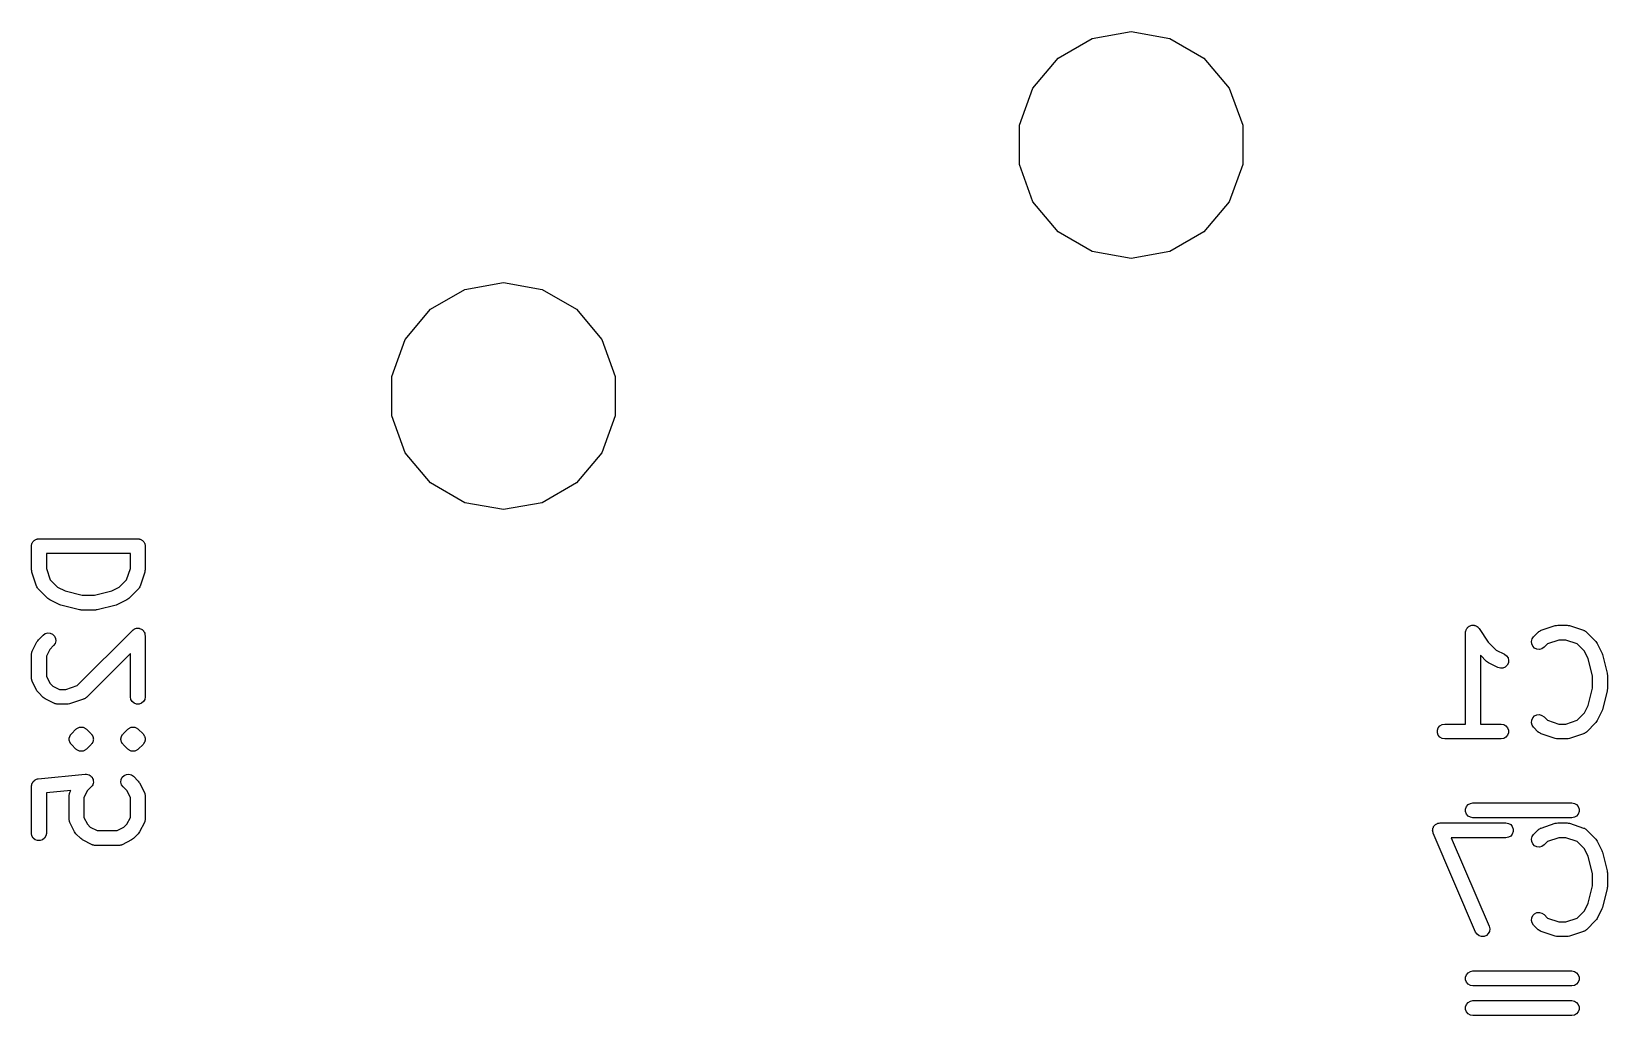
# Model space of a CAD drawing. Extents: x 17 to 274, y -105 to -6.
# Drawn here: x 127.42 to 143.36, y -63.73 to -53.77 of the extents above; entities that cross this region are included whole.
import ezdxf

# ---------------------------------------------------------------- set-up
doc = ezdxf.new("R2010")
doc.units = 0
doc.header["$MEASUREMENT"] = 0
doc.layers.add('BLACK', color=7, linetype='CONTINUOUS')

msp = doc.modelspace()

# ---------------------------------------------------------------- linework, layer by layer
at = {"layer": 'Black'}
for p, q in [((137.802, -54.0411), (138.148, -53.8418)), ((138.148, -53.8418), (138.54, -53.7726)), ((138.54, -53.7726), (138.932, -53.8418)), ((138.932, -53.8418), (139.278, -54.0411)), ((137.546, -54.3463), (137.802, -54.0411)), ((139.278, -54.0411), (139.534, -54.3463)), ((137.41, -54.7208), (137.546, -54.3463)), ((139.534, -54.3463), (139.67, -54.7208)), ((137.41, -55.1192), (137.41, -54.7208)), ((139.67, -54.7208), (139.67, -55.1192)), ((137.546, -55.4937), (137.41, -55.1192)), ((139.67, -55.1192), (139.534, -55.4937)), ((137.802, -55.7989), (137.546, -55.4937)), ((139.534, -55.4937), (139.278, -55.7989)), ((138.148, -55.9982), (137.802, -55.7989)), ((139.278, -55.7989), (138.932, -55.9982)), ((138.54, -56.0674), (138.148, -55.9982)), ((138.932, -55.9982), (138.54, -56.0674)), ((131.452, -56.5811), (131.798, -56.3818)), ((131.798, -56.3818), (132.19, -56.3126)), ((132.19, -56.3126), (132.582, -56.3818)), ((132.582, -56.3818), (132.928, -56.5811)), ((131.196, -56.8863), (131.452, -56.5811)), ((132.928, -56.5811), (133.184, -56.8863)), ((131.06, -57.2608), (131.196, -56.8863)), ((133.184, -56.8863), (133.32, -57.2608)), ((131.06, -57.6592), (131.06, -57.2608)), ((133.32, -57.2608), (133.32, -57.6592)), ((131.196, -58.0337), (131.06, -57.6592)), ((133.32, -57.6592), (133.184, -58.0337)), ((131.452, -58.3389), (131.196, -58.0337)), ((133.184, -58.0337), (132.928, -58.3389)), ((131.798, -58.5382), (131.452, -58.3389)), ((132.928, -58.3389), (132.582, -58.5382)), ((132.19, -58.6074), (131.798, -58.5382)), ((132.582, -58.5382), (132.19, -58.6074)), ((127.415, -58.9781), (127.416, -58.9717)), ((127.415, -59.2162), (127.415, -58.9781)), ((127.416, -58.9651), (127.418, -58.9589)), ((127.416, -58.9717), (127.416, -58.9651)), ((127.418, -58.9589), (127.419, -58.9525)), ((127.419, -58.9525), (127.423, -58.9468)), ((127.423, -58.9468), (127.425, -58.9406)), ((127.425, -58.9406), (127.429, -58.9356)), ((127.429, -58.9356), (127.432, -58.9299)), ((127.432, -58.9299), (127.437, -58.9257)), ((127.437, -58.9257), (127.442, -58.9207)), ((127.442, -58.9207), (127.447, -58.9174)), ((127.447, -58.9174), (127.452, -58.9132)), ((127.452, -58.9132), (127.459, -58.9109)), ((127.459, -58.9109), (127.464, -58.9077)), ((127.464, -58.9077), (127.471, -58.9065)), ((127.471, -58.9065), (127.477, -58.9043)), ((127.477, -58.9043), (127.483, -58.9043)), ((127.483, -58.9043), (127.49, -58.9031)), ((127.49, -58.9031), (128.49, -58.9031)), ((128.49, -58.9031), (128.496, -58.9043)), ((128.496, -58.9043), (128.503, -58.9043)), ((128.503, -58.9043), (128.509, -58.9065)), ((128.509, -58.9065), (128.515, -58.9077)), ((128.515, -58.9077), (128.521, -58.9109)), ((128.521, -58.9109), (128.527, -58.9132)), ((128.527, -58.9132), (128.532, -58.9174)), ((128.532, -58.9174), (128.538, -58.9207)), ((128.538, -58.9207), (128.542, -58.9257)), ((128.542, -58.9257), (128.547, -58.9299)), ((128.547, -58.9299), (128.551, -58.9356)), ((128.551, -58.9356), (128.555, -58.9406)), ((128.555, -58.9406), (128.557, -58.9468)), ((128.557, -58.9468), (128.56, -58.9525)), ((128.56, -58.9525), (128.561, -58.9589)), ((128.561, -58.9589), (128.564, -58.9651)), ((128.564, -58.9651), (128.564, -58.9717)), ((128.564, -58.9717), (128.565, -58.9781)), ((128.565, -58.9781), (128.565, -59.2162)), ((127.565, -59.0531), (127.565, -59.2041)), ((128.415, -59.0531), (127.565, -59.0531)), ((128.415, -59.2041), (128.415, -59.0531)), ((127.417, -59.2281), (127.415, -59.2162)), ((127.419, -59.24), (127.417, -59.2281)), ((127.466, -59.3828), (127.419, -59.24)), ((127.565, -59.2041), (127.603, -59.3186)), ((127.603, -59.3186), (127.677, -59.3927)), ((128.303, -59.3927), (128.377, -59.3186)), ((128.377, -59.3186), (128.415, -59.2041)), ((128.561, -59.24), (128.513, -59.3828)), ((128.563, -59.2281), (128.561, -59.24)), ((128.565, -59.2162), (128.563, -59.2281)), ((127.468, -59.3866), (127.466, -59.3828)), ((127.469, -59.3908), (127.468, -59.3866)), ((127.475, -59.398), (127.469, -59.3908)), ((127.479, -59.4057), (127.475, -59.398)), ((127.482, -59.4086), (127.479, -59.4057)), ((127.484, -59.4121), (127.482, -59.4086)), ((127.58, -59.5074), (127.484, -59.4121)), ((127.677, -59.3927), (127.754, -59.4312)), ((127.754, -59.4312), (127.928, -59.4746)), ((127.928, -59.4746), (128.052, -59.4746)), ((128.052, -59.4746), (128.226, -59.4312)), ((128.226, -59.4312), (128.303, -59.3927)), ((128.495, -59.4121), (128.4, -59.5074)), ((128.498, -59.4086), (128.495, -59.4121)), ((128.501, -59.4057), (128.498, -59.4086)), ((128.505, -59.398), (128.501, -59.4057)), ((128.51, -59.3908), (128.505, -59.398)), ((128.511, -59.3866), (128.51, -59.3908)), ((128.513, -59.3828), (128.511, -59.3866)), ((127.59, -59.5143), (127.58, -59.5074)), ((127.599, -59.5214), (127.59, -59.5143)), ((127.694, -59.569), (127.599, -59.5214)), ((127.702, -59.5714), (127.694, -59.569)), ((127.71, -59.5747), (127.702, -59.5714)), ((127.9, -59.6223), (127.71, -59.5747)), ((127.909, -59.623), (127.9, -59.6223)), ((127.918, -59.6246), (127.909, -59.623)), ((128.061, -59.6246), (127.918, -59.6246)), ((128.07, -59.623), (128.061, -59.6246)), ((128.079, -59.6223), (128.07, -59.623)), ((128.27, -59.5747), (128.079, -59.6223)), ((128.277, -59.5714), (128.27, -59.5747)), ((128.285, -59.569), (128.277, -59.5714)), ((128.381, -59.5214), (128.285, -59.569)), ((128.39, -59.5142), (128.381, -59.5214)), ((128.4, -59.5074), (128.39, -59.5142)), ((141.948, -59.7981), (141.956, -59.7932)), ((141.956, -59.7932), (141.963, -59.7874)), ((141.963, -59.7874), (141.966, -59.786)), ((141.966, -59.786), (141.97, -59.7837)), ((141.97, -59.7837), (141.979, -59.7816)), ((141.979, -59.7816), (141.987, -59.7785)), ((141.987, -59.7785), (141.991, -59.7785)), ((141.991, -59.7785), (141.995, -59.7775)), ((141.995, -59.7775), (142.004, -59.7785)), ((142.004, -59.7785), (142.013, -59.7785)), ((142.013, -59.7785), (142.017, -59.7799)), ((142.017, -59.7799), (142.021, -59.7804)), ((142.021, -59.7804), (142.029, -59.7844)), ((142.029, -59.7844), (142.037, -59.7874)), ((142.037, -59.7874), (142.041, -59.7901)), ((142.041, -59.7901), (142.044, -59.7919)), ((142.044, -59.7919), (142.051, -59.7984)), ((142.691, -59.8288), (142.833, -59.7812)), ((142.833, -59.7812), (142.845, -59.7795)), ((142.845, -59.7795), (142.857, -59.7774)), ((142.857, -59.7774), (142.952, -59.7774)), ((142.952, -59.7774), (142.964, -59.7795)), ((142.964, -59.7795), (142.976, -59.7812)), ((142.976, -59.7812), (143.119, -59.8288)), ((127.423, -60.0398), (127.47, -59.9446)), ((127.47, -59.9446), (127.478, -59.9349)), ((127.478, -59.9349), (127.484, -59.9251)), ((127.484, -59.9251), (127.532, -59.8775)), ((127.532, -59.8775), (127.553, -59.8625)), ((127.553, -59.8625), (127.579, -59.8558)), ((127.579, -59.8558), (127.604, -59.8581)), ((127.604, -59.8581), (127.628, -59.8691)), ((127.628, -59.8691), (127.647, -59.8875)), ((127.647, -59.8875), (127.658, -59.9111)), ((127.66, -59.9371), (127.653, -59.9622)), ((127.658, -59.9111), (127.66, -59.9371)), ((127.878, -60.3888), (128.437, -59.8299)), ((128.437, -59.8299), (128.445, -59.8242)), ((128.445, -59.8242), (128.452, -59.8179)), ((128.452, -59.8179), (128.455, -59.8168)), ((128.455, -59.8168), (128.458, -59.8149)), ((128.458, -59.8149), (128.468, -59.8124)), ((128.468, -59.8124), (128.477, -59.809)), ((128.477, -59.809), (128.48, -59.809)), ((128.48, -59.809), (128.483, -59.8082)), ((128.483, -59.8082), (128.493, -59.809)), ((128.493, -59.809), (128.503, -59.809)), ((128.503, -59.809), (128.506, -59.8102)), ((128.506, -59.8102), (128.509, -59.8105)), ((128.509, -59.8105), (128.518, -59.8146)), ((128.518, -59.8146), (128.527, -59.8179)), ((128.527, -59.8179), (128.53, -59.8201)), ((128.53, -59.8201), (128.533, -59.8215)), ((128.533, -59.8215), (128.54, -59.8284)), ((128.54, -59.8284), (128.547, -59.8347)), ((128.547, -59.8347), (128.549, -59.8375)), ((128.549, -59.8375), (128.551, -59.8399)), ((128.551, -59.8399), (128.555, -59.8488)), ((128.555, -59.8488), (128.56, -59.8572)), ((128.56, -59.8572), (128.561, -59.8605)), ((128.561, -59.8605), (128.562, -59.8635)), ((128.562, -59.8635), (128.563, -59.8733)), ((128.563, -59.8733), (128.565, -59.8829)), ((128.565, -59.8829), (128.565, -60.5019)), ((141.925, -59.8441), (141.928, -59.8355)), ((141.926, -59.8483), (141.925, -59.8441)), ((141.925, -59.8524), (141.926, -59.8483)), ((141.925, -60.7774), (141.925, -59.8524)), ((141.928, -59.8355), (141.93, -59.8267)), ((141.93, -59.8267), (141.932, -59.8231)), ((141.932, -59.8231), (141.933, -59.8191)), ((141.933, -59.8191), (141.938, -59.8119)), ((141.938, -59.8119), (141.943, -59.8042)), ((141.943, -59.8042), (141.946, -59.8015)), ((141.946, -59.8015), (141.948, -59.7981)), ((142.051, -59.7984), (142.057, -59.8042)), ((142.057, -59.8042), (142.06, -59.8078)), ((142.06, -59.8078), (142.062, -59.8108)), ((142.062, -59.8108), (142.154, -59.9475)), ((142.154, -59.9475), (142.235, -60.0288)), ((142.592, -59.9411), (142.599, -59.9159)), ((142.594, -59.967), (142.592, -59.9411)), ((142.599, -59.9159), (142.614, -59.8946)), ((142.614, -59.8946), (142.661, -59.847)), ((142.661, -59.847), (142.665, -59.8445)), ((142.665, -59.8445), (142.668, -59.8413)), ((142.668, -59.8413), (142.675, -59.8371)), ((142.675, -59.8371), (142.683, -59.832)), ((142.683, -59.832), (142.687, -59.8309)), ((142.687, -59.8309), (142.691, -59.8288)), ((142.869, -59.9274), (142.755, -59.9656)), ((142.94, -59.9274), (142.869, -59.9274)), ((143.055, -59.9656), (142.94, -59.9274)), ((143.119, -59.8288), (143.123, -59.8309)), ((143.123, -59.8309), (143.127, -59.832)), ((143.127, -59.832), (143.134, -59.8371)), ((143.134, -59.8371), (143.142, -59.8413)), ((143.142, -59.8413), (143.145, -59.8445)), ((143.145, -59.8445), (143.148, -59.847)), ((143.148, -59.847), (143.244, -59.9422)), ((143.244, -59.9422), (143.25, -59.952)), ((143.25, -59.952), (143.258, -59.9617)), ((127.415, -60.0648), (127.418, -60.0564)), ((127.416, -60.0691), (127.415, -60.0648)), ((127.415, -60.0734), (127.416, -60.0691)), ((127.415, -60.3115), (127.415, -60.0734)), ((127.418, -60.0564), (127.419, -60.0477)), ((127.419, -60.0477), (127.422, -60.044)), ((127.422, -60.044), (127.423, -60.0398)), ((127.599, -60.0226), (127.565, -60.0911)), ((127.565, -60.0911), (127.565, -60.2938)), ((127.638, -59.9836), (127.599, -60.0226)), ((127.653, -59.9622), (127.638, -59.9836)), ((128.415, -60.064), (127.971, -60.5074)), ((128.415, -60.5019), (128.415, -60.064)), ((142.137, -60.1435), (142.075, -60.0811)), ((142.075, -60.0811), (142.075, -60.7774)), ((142.235, -60.0288), (142.319, -60.071)), ((142.319, -60.071), (142.34, -60.0865)), ((142.34, -60.0865), (142.355, -60.1083)), ((142.355, -60.1083), (142.361, -60.1336)), ((142.605, -59.9906), (142.594, -59.967)), ((142.624, -60.0091), (142.605, -59.9906)), ((142.647, -60.0201), (142.624, -60.0091)), ((142.673, -60.0223), (142.647, -60.0201)), ((142.698, -60.0156), (142.673, -60.0223)), ((142.72, -60.0007), (142.698, -60.0156)), ((142.755, -59.9656), (142.72, -60.0007)), ((143.129, -60.0397), (143.055, -59.9656)), ((143.167, -60.1167), (143.129, -60.0397)), ((143.258, -59.9617), (143.305, -60.0569)), ((143.305, -60.0569), (143.308, -60.0648)), ((143.308, -60.0648), (143.311, -60.0723)), ((143.311, -60.0723), (143.358, -60.2628)), ((142.147, -60.1504), (142.137, -60.1435)), ((142.157, -60.1576), (142.147, -60.1504)), ((142.252, -60.2052), (142.157, -60.1576)), ((142.277, -60.2126), (142.252, -60.2052)), ((142.303, -60.211), (142.277, -60.2126)), ((142.327, -60.2007), (142.303, -60.211)), ((142.346, -60.1828), (142.327, -60.2007)), ((142.358, -60.1595), (142.346, -60.1828)), ((142.361, -60.1336), (142.358, -60.1595)), ((143.211, -60.2902), (143.167, -60.1167)), ((143.358, -60.2628), (143.359, -60.2719)), ((143.359, -60.2719), (143.361, -60.281)), ((127.416, -60.3157), (127.415, -60.3115)), ((127.415, -60.32), (127.416, -60.3157)), ((127.418, -60.3285), (127.415, -60.32)), ((127.419, -60.3371), (127.418, -60.3285)), ((127.422, -60.3409), (127.419, -60.3371)), ((127.423, -60.345), (127.422, -60.3409)), ((127.47, -60.4403), (127.423, -60.345)), ((127.565, -60.2938), (127.599, -60.3623)), ((127.599, -60.3623), (127.63, -60.3927)), ((127.63, -60.3927), (127.698, -60.4269)), ((127.698, -60.4269), (127.763, -60.4269)), ((127.763, -60.4269), (127.878, -60.3888)), ((143.167, -60.5881), (143.211, -60.4146)), ((143.211, -60.4146), (143.211, -60.2902)), ((143.359, -60.4328), (143.358, -60.442)), ((143.361, -60.4238), (143.359, -60.4328)), ((143.361, -60.281), (143.361, -60.4238)), ((127.478, -60.4499), (127.47, -60.4403)), ((127.484, -60.4597), (127.478, -60.4499)), ((127.532, -60.5074), (127.484, -60.4597)), ((127.542, -60.5142), (127.532, -60.5074)), ((127.552, -60.5214), (127.542, -60.5142)), ((127.647, -60.569), (127.552, -60.5214)), ((127.651, -60.5703), (127.647, -60.569)), ((127.655, -60.5724), (127.651, -60.5703)), ((127.663, -60.574), (127.655, -60.5724)), ((127.672, -60.5765), (127.663, -60.574)), ((127.676, -60.5762), (127.672, -60.5765)), ((127.68, -60.5769), (127.676, -60.5762)), ((127.776, -60.5769), (127.68, -60.5769)), ((127.787, -60.5749), (127.776, -60.5769)), ((127.799, -60.5731), (127.787, -60.5749)), ((127.942, -60.5255), (127.799, -60.5731)), ((127.946, -60.5234), (127.942, -60.5255)), ((127.95, -60.5223), (127.946, -60.5234)), ((127.957, -60.5173), (127.95, -60.5223)), ((127.965, -60.5131), (127.957, -60.5173)), ((127.968, -60.5098), (127.965, -60.5131)), ((127.971, -60.5074), (127.968, -60.5098)), ((128.419, -60.5276), (128.415, -60.5019)), ((128.432, -60.5502), (128.419, -60.5276)), ((128.452, -60.5669), (128.432, -60.5502)), ((128.477, -60.5758), (128.452, -60.5669)), ((128.503, -60.5758), (128.477, -60.5758)), ((128.527, -60.5669), (128.503, -60.5758)), ((128.547, -60.5502), (128.527, -60.5669)), ((128.56, -60.5276), (128.547, -60.5502)), ((128.565, -60.5019), (128.56, -60.5276)), ((143.129, -60.6651), (143.167, -60.5881)), ((143.358, -60.442), (143.311, -60.6325)), ((142.592, -60.7637), (142.594, -60.7377)), ((142.594, -60.7377), (142.605, -60.7141)), ((142.605, -60.7141), (142.624, -60.6957)), ((142.624, -60.6957), (142.647, -60.6847)), ((142.647, -60.6847), (142.673, -60.6824)), ((142.673, -60.6824), (142.698, -60.6892)), ((142.698, -60.6892), (142.72, -60.7041)), ((142.72, -60.7041), (142.755, -60.7392)), ((142.755, -60.7392), (142.869, -60.7774)), ((142.94, -60.7774), (143.055, -60.7392)), ((143.055, -60.7392), (143.129, -60.6651)), ((143.25, -60.7527), (143.244, -60.7626)), ((143.258, -60.7431), (143.25, -60.7527)), ((143.305, -60.6478), (143.258, -60.7431)), ((143.308, -60.64), (143.305, -60.6478)), ((143.311, -60.6325), (143.308, -60.64)), ((127.798, -60.9111), (127.801, -60.9052)), ((127.798, -60.9144), (127.798, -60.9111)), ((127.801, -60.9052), (127.803, -60.8988)), ((127.803, -60.8988), (127.805, -60.8961)), ((127.805, -60.8961), (127.806, -60.893)), ((127.806, -60.893), (127.808, -60.8905)), ((127.808, -60.8905), (127.809, -60.8875)), ((127.809, -60.8875), (127.814, -60.8829)), ((127.814, -60.8829), (127.818, -60.8775)), ((127.818, -60.8775), (127.865, -60.8299)), ((127.865, -60.8299), (127.871, -60.8261)), ((127.871, -60.8261), (127.875, -60.8215)), ((127.875, -60.8215), (127.881, -60.8187)), ((127.881, -60.8187), (127.887, -60.8149)), ((127.887, -60.8149), (127.893, -60.8132)), ((127.893, -60.8132), (127.899, -60.8105)), ((127.899, -60.8105), (127.906, -60.8099)), ((127.906, -60.8099), (127.912, -60.8082)), ((127.912, -60.8082), (127.918, -60.8088)), ((127.918, -60.8088), (127.925, -60.8082)), ((127.925, -60.8082), (127.931, -60.8099)), ((127.931, -60.8099), (127.938, -60.8105)), ((127.938, -60.8105), (127.944, -60.8132)), ((127.944, -60.8132), (127.95, -60.8149)), ((127.95, -60.8149), (127.955, -60.8187)), ((127.955, -60.8187), (127.961, -60.8215)), ((127.961, -60.8215), (127.966, -60.8261)), ((127.966, -60.8261), (127.971, -60.8299)), ((127.971, -60.8299), (128.019, -60.8775)), ((128.019, -60.8775), (128.023, -60.8829)), ((128.023, -60.8829), (128.027, -60.8875)), ((128.027, -60.8875), (128.029, -60.8905)), ((128.029, -60.8905), (128.031, -60.893)), ((128.031, -60.893), (128.032, -60.8961)), ((128.032, -60.8961), (128.034, -60.8988)), ((128.034, -60.8988), (128.036, -60.9052)), ((128.036, -60.9052), (128.038, -60.9111)), ((128.038, -60.9111), (128.039, -60.9144)), ((128.322, -60.9111), (128.325, -60.9052)), ((128.322, -60.9144), (128.322, -60.9111)), ((128.325, -60.9052), (128.327, -60.8988)), ((128.327, -60.8988), (128.329, -60.8961)), ((128.329, -60.8961), (128.33, -60.893)), ((128.33, -60.893), (128.332, -60.8905)), ((128.332, -60.8905), (128.333, -60.8875)), ((128.333, -60.8875), (128.338, -60.8829)), ((128.338, -60.8829), (128.342, -60.8775)), ((128.342, -60.8775), (128.389, -60.8299)), ((128.389, -60.8299), (128.395, -60.8261)), ((128.395, -60.8261), (128.399, -60.8215)), ((128.399, -60.8215), (128.405, -60.8187)), ((128.405, -60.8187), (128.411, -60.8149)), ((128.411, -60.8149), (128.417, -60.8132)), ((128.417, -60.8132), (128.423, -60.8105)), ((128.423, -60.8105), (128.429, -60.8099)), ((128.429, -60.8099), (128.436, -60.8082)), ((128.436, -60.8082), (128.442, -60.8088)), ((128.442, -60.8088), (128.449, -60.8082)), ((128.449, -60.8082), (128.455, -60.8099)), ((128.455, -60.8099), (128.462, -60.8105)), ((128.462, -60.8105), (128.468, -60.8132)), ((128.468, -60.8132), (128.474, -60.8149)), ((128.474, -60.8149), (128.479, -60.8187)), ((128.479, -60.8187), (128.485, -60.8215)), ((128.485, -60.8215), (128.49, -60.8261)), ((128.49, -60.8261), (128.495, -60.8299)), ((128.495, -60.8299), (128.543, -60.8775)), ((128.543, -60.8775), (128.547, -60.8829)), ((128.547, -60.8829), (128.551, -60.8875)), ((128.551, -60.8875), (128.553, -60.8905)), ((128.553, -60.8905), (128.555, -60.893)), ((128.555, -60.893), (128.556, -60.8961)), ((128.556, -60.8961), (128.558, -60.8988)), ((128.558, -60.8988), (128.56, -60.9052)), ((128.56, -60.9052), (128.562, -60.9111)), ((128.562, -60.9111), (128.563, -60.9144)), ((141.64, -60.8394), (141.649, -60.8149)), ((141.64, -60.8654), (141.64, -60.8394)), ((141.649, -60.8899), (141.64, -60.8654)), ((141.649, -60.8149), (141.666, -60.7949)), ((141.666, -60.9098), (141.649, -60.8899)), ((141.666, -60.7949), (141.689, -60.7819)), ((141.689, -60.9229), (141.666, -60.9098)), ((141.689, -60.7819), (141.714, -60.7774)), ((141.714, -60.7774), (141.925, -60.7774)), ((142.075, -60.7774), (142.286, -60.7774)), ((142.286, -60.7774), (142.311, -60.7819)), ((142.311, -60.7819), (142.334, -60.7949)), ((142.334, -60.9098), (142.311, -60.9229)), ((142.334, -60.7949), (142.351, -60.8149)), ((142.351, -60.8899), (142.334, -60.9098)), ((142.351, -60.8149), (142.36, -60.8394)), ((142.36, -60.8654), (142.351, -60.8899)), ((142.36, -60.8394), (142.36, -60.8654)), ((142.599, -60.7888), (142.592, -60.7637)), ((142.614, -60.8102), (142.599, -60.7888)), ((142.661, -60.8578), (142.614, -60.8102)), ((142.665, -60.8603), (142.661, -60.8578)), ((142.668, -60.8635), (142.665, -60.8603)), ((142.675, -60.8677), (142.668, -60.8635)), ((142.683, -60.8727), (142.675, -60.8677)), ((142.687, -60.8739), (142.683, -60.8727)), ((142.691, -60.8759), (142.687, -60.8739)), ((142.833, -60.9235), (142.691, -60.8759)), ((142.869, -60.7774), (142.94, -60.7774)), ((143.119, -60.8759), (142.976, -60.9235)), ((143.123, -60.8739), (143.119, -60.8759)), ((143.127, -60.8727), (143.123, -60.8739)), ((143.134, -60.8677), (143.127, -60.8727)), ((143.142, -60.8635), (143.134, -60.8677)), ((143.145, -60.8603), (143.142, -60.8635)), ((143.148, -60.8578), (143.145, -60.8603)), ((143.244, -60.7626), (143.148, -60.8578)), ((127.796, -60.924), (127.797, -60.9208)), ((127.797, -60.9305), (127.796, -60.924)), ((127.796, -60.9371), (127.797, -60.9305)), ((127.797, -60.9402), (127.796, -60.9371)), ((127.797, -60.9175), (127.798, -60.9144)), ((127.797, -60.9208), (127.797, -60.9175)), ((127.797, -60.9435), (127.797, -60.9402)), ((127.798, -60.9466), (127.797, -60.9435)), ((127.798, -60.9499), (127.798, -60.9466)), ((127.801, -60.9559), (127.798, -60.9499)), ((127.803, -60.9622), (127.801, -60.9559)), ((127.805, -60.9649), (127.803, -60.9622)), ((127.806, -60.968), (127.805, -60.9649)), ((127.808, -60.9705), (127.806, -60.968)), ((127.809, -60.9735), (127.808, -60.9705)), ((127.814, -60.9782), (127.809, -60.9735)), ((127.818, -60.9836), (127.814, -60.9782)), ((127.865, -61.0312), (127.818, -60.9836)), ((127.871, -61.0349), (127.865, -61.0312)), ((127.875, -61.0396), (127.871, -61.0349)), ((127.881, -61.0423), (127.875, -61.0396)), ((127.887, -61.0461), (127.881, -61.0423)), ((127.893, -61.0478), (127.887, -61.0461)), ((127.899, -61.0506), (127.893, -61.0478)), ((127.906, -61.0512), (127.899, -61.0506)), ((127.912, -61.0529), (127.906, -61.0512)), ((127.918, -61.0523), (127.912, -61.0529)), ((127.925, -61.0529), (127.918, -61.0523)), ((127.931, -61.0512), (127.925, -61.0529)), ((127.938, -61.0506), (127.931, -61.0512)), ((127.944, -61.0478), (127.938, -61.0506)), ((127.95, -61.0461), (127.944, -61.0478)), ((127.955, -61.0423), (127.95, -61.0461)), ((127.961, -61.0396), (127.955, -61.0423)), ((127.966, -61.0349), (127.961, -61.0396)), ((127.971, -61.0312), (127.966, -61.0349)), ((128.019, -60.9836), (127.971, -61.0312)), ((128.023, -60.9782), (128.019, -60.9836)), ((128.027, -60.9735), (128.023, -60.9782)), ((128.029, -60.9705), (128.027, -60.9735)), ((128.031, -60.968), (128.029, -60.9705)), ((128.032, -60.9649), (128.031, -60.968)), ((128.034, -60.9622), (128.032, -60.9649)), ((128.036, -60.9559), (128.034, -60.9622)), ((128.038, -60.9499), (128.036, -60.9559)), ((128.039, -60.9466), (128.038, -60.9499)), ((128.039, -60.9144), (128.04, -60.9175)), ((128.04, -60.9435), (128.039, -60.9466)), ((128.04, -60.9175), (128.04, -60.9208)), ((128.04, -60.9208), (128.041, -60.924)), ((128.041, -60.924), (128.04, -60.9305)), ((128.04, -60.9305), (128.041, -60.9371)), ((128.041, -60.9371), (128.04, -60.9402)), ((128.04, -60.9402), (128.04, -60.9435)), ((128.32, -60.924), (128.321, -60.9208)), ((128.32, -60.9305), (128.32, -60.924)), ((128.32, -60.9371), (128.32, -60.9305)), ((128.321, -60.9402), (128.32, -60.9371)), ((128.321, -60.9175), (128.322, -60.9144)), ((128.321, -60.9208), (128.321, -60.9175)), ((128.321, -60.9435), (128.321, -60.9402)), ((128.322, -60.9466), (128.321, -60.9435)), ((128.322, -60.9499), (128.322, -60.9466)), ((128.325, -60.9559), (128.322, -60.9499)), ((128.327, -60.9622), (128.325, -60.9559)), ((128.329, -60.9649), (128.327, -60.9622)), ((128.33, -60.968), (128.329, -60.9649)), ((128.332, -60.9705), (128.33, -60.968)), ((128.333, -60.9735), (128.332, -60.9705)), ((128.338, -60.9782), (128.333, -60.9735)), ((128.342, -60.9836), (128.338, -60.9782)), ((128.389, -61.0312), (128.342, -60.9836)), ((128.395, -61.0349), (128.389, -61.0312)), ((128.399, -61.0396), (128.395, -61.0349)), ((128.405, -61.0423), (128.399, -61.0396)), ((128.411, -61.0461), (128.405, -61.0423)), ((128.417, -61.0478), (128.411, -61.0461)), ((128.423, -61.0506), (128.417, -61.0478)), ((128.429, -61.0512), (128.423, -61.0506)), ((128.436, -61.0529), (128.429, -61.0512)), ((128.442, -61.0523), (128.436, -61.0529)), ((128.449, -61.0529), (128.442, -61.0523)), ((128.455, -61.0512), (128.449, -61.0529)), ((128.462, -61.0506), (128.455, -61.0512)), ((128.468, -61.0478), (128.462, -61.0506)), ((128.474, -61.0461), (128.468, -61.0478)), ((128.479, -61.0423), (128.474, -61.0461)), ((128.485, -61.0396), (128.479, -61.0423)), ((128.49, -61.0349), (128.485, -61.0396)), ((128.495, -61.0312), (128.49, -61.0349)), ((128.543, -60.9836), (128.495, -61.0312)), ((128.547, -60.9782), (128.543, -60.9836)), ((128.551, -60.9735), (128.547, -60.9782)), ((128.553, -60.9705), (128.551, -60.9735)), ((128.555, -60.968), (128.553, -60.9705)), ((128.556, -60.9649), (128.555, -60.968)), ((128.558, -60.9622), (128.556, -60.9649)), ((128.56, -60.9559), (128.558, -60.9622)), ((128.562, -60.9499), (128.56, -60.9559)), ((128.563, -60.9466), (128.562, -60.9499)), ((128.563, -60.9144), (128.564, -60.9175)), ((128.564, -60.9435), (128.563, -60.9466)), ((128.564, -60.9175), (128.564, -60.9208)), ((128.564, -60.9208), (128.565, -60.924)), ((128.565, -60.924), (128.564, -60.9305)), ((128.564, -60.9305), (128.565, -60.9371)), ((128.565, -60.9371), (128.564, -60.9402)), ((128.564, -60.9402), (128.564, -60.9435)), ((141.714, -60.9274), (141.689, -60.9229)), ((142.286, -60.9274), (141.714, -60.9274)), ((142.311, -60.9229), (142.286, -60.9274)), ((142.845, -60.9253), (142.833, -60.9235)), ((142.857, -60.9274), (142.845, -60.9253)), ((142.952, -60.9274), (142.857, -60.9274)), ((142.964, -60.9253), (142.952, -60.9274)), ((142.976, -60.9235), (142.964, -60.9253)), ((127.415, -61.4011), (127.418, -61.3912)), ((127.418, -61.3912), (127.419, -61.3811)), ((127.419, -61.3811), (127.421, -61.3786)), ((127.421, -61.3759), (127.427, -61.3674)), ((127.421, -61.3786), (127.421, -61.3759)), ((127.427, -61.3674), (127.432, -61.3585)), ((127.432, -61.3585), (127.435, -61.3567)), ((127.435, -61.3567), (127.436, -61.3543)), ((127.436, -61.3543), (127.444, -61.3483)), ((127.444, -61.3483), (127.452, -61.3418)), ((127.452, -61.3418), (127.455, -61.3408)), ((127.455, -61.3408), (127.457, -61.3391)), ((127.457, -61.3391), (127.467, -61.3364)), ((127.467, -61.3364), (127.477, -61.3328)), ((127.477, -61.3328), (127.48, -61.3328)), ((127.48, -61.3328), (127.482, -61.3321)), ((127.482, -61.3321), (127.959, -61.2845)), ((127.959, -61.2845), (127.959, -61.2844)), ((127.959, -61.2844), (127.972, -61.2855)), ((127.959, -61.2845), (127.959, -61.2845)), ((127.972, -61.2855), (127.985, -61.2864)), ((127.985, -61.2864), (127.985, -61.2866)), ((127.985, -61.2866), (127.985, -61.2866)), ((127.985, -61.2866), (127.997, -61.2919)), ((127.997, -61.2919), (128.008, -61.2971)), ((128.008, -61.2971), (128.009, -61.2975)), ((128.009, -61.2975), (128.009, -61.2977)), ((128.009, -61.2977), (128.018, -61.3066)), ((128.018, -61.3066), (128.027, -61.3153)), ((128.027, -61.3153), (128.027, -61.3157)), ((128.027, -61.3157), (128.027, -61.3161)), ((128.027, -61.3161), (128.033, -61.3275)), ((128.034, -61.3908), (128.027, -61.4011)), ((128.033, -61.3275), (128.038, -61.3388)), ((128.038, -61.3777), (128.034, -61.3899)), ((128.034, -61.3899), (128.034, -61.3903)), ((128.034, -61.3903), (128.034, -61.3908)), ((128.038, -61.3388), (128.038, -61.3393)), ((128.038, -61.3393), (128.038, -61.3397)), ((128.038, -61.3397), (128.04, -61.3522)), ((128.041, -61.3656), (128.038, -61.3777)), ((128.04, -61.3522), (128.041, -61.3647)), ((128.041, -61.3647), (128.041, -61.3652)), ((128.041, -61.3652), (128.041, -61.3656)), ((128.32, -61.3656), (128.322, -61.3397)), ((128.327, -61.3908), (128.32, -61.3656)), ((128.322, -61.3397), (128.333, -61.3161)), ((128.342, -61.4121), (128.327, -61.3908)), ((128.333, -61.3161), (128.352, -61.2977)), ((128.352, -61.2977), (128.375, -61.2866)), ((128.375, -61.2866), (128.401, -61.2844)), ((128.401, -61.2844), (128.426, -61.2911)), ((128.426, -61.2911), (128.448, -61.3061)), ((128.448, -61.3061), (128.495, -61.3537)), ((128.495, -61.3537), (128.502, -61.3635)), ((128.502, -61.3635), (128.509, -61.3732)), ((128.509, -61.3732), (128.557, -61.4684)), ((127.415, -61.4039), (127.415, -61.4011)), ((127.415, -61.4067), (127.415, -61.4039)), ((127.415, -61.8829), (127.415, -61.4067)), ((127.813, -61.4498), (127.565, -61.4746)), ((127.565, -61.4746), (127.565, -61.8829)), ((127.796, -61.4934), (127.799, -61.485)), ((127.797, -61.4977), (127.796, -61.4934)), ((127.796, -61.5019), (127.797, -61.4977)), ((127.796, -61.74), (127.796, -61.5019)), ((127.799, -61.485), (127.8, -61.4763)), ((127.8, -61.4763), (127.802, -61.4725)), ((127.802, -61.4725), (127.804, -61.4684)), ((127.804, -61.4684), (127.813, -61.4498)), ((127.98, -61.4511), (127.946, -61.5197)), ((127.946, -61.5197), (127.946, -61.7223)), ((128.019, -61.4121), (127.98, -61.4511)), ((128.02, -61.4115), (128.019, -61.4117)), ((128.019, -61.4117), (128.019, -61.4121)), ((128.027, -61.4011), (128.02, -61.4115)), ((128.381, -61.4511), (128.342, -61.4121)), ((128.415, -61.5197), (128.381, -61.4511)), ((128.415, -61.7223), (128.415, -61.5197)), ((128.557, -61.4684), (128.558, -61.4726)), ((128.558, -61.4726), (128.56, -61.4763)), ((128.56, -61.4763), (128.562, -61.485)), ((128.562, -61.485), (128.564, -61.4934)), ((128.564, -61.4934), (128.564, -61.4977)), ((128.564, -61.4977), (128.565, -61.5019)), ((128.565, -61.5019), (128.565, -61.74)), ((141.926, -61.637), (141.935, -61.6125)), ((141.926, -61.663), (141.926, -61.637)), ((141.935, -61.6875), (141.926, -61.663)), ((141.935, -61.6125), (141.952, -61.5925)), ((141.952, -61.7075), (141.935, -61.6875)), ((141.952, -61.5925), (141.974, -61.5795)), ((141.974, -61.7205), (141.952, -61.7075)), ((141.974, -61.5795), (142, -61.575)), ((142, -61.575), (143, -61.575)), ((143, -61.575), (143.026, -61.5795)), ((143.026, -61.5795), (143.048, -61.5925)), ((143.048, -61.7075), (143.026, -61.7205)), ((143.048, -61.5925), (143.065, -61.6125)), ((143.065, -61.6875), (143.048, -61.7075)), ((143.065, -61.6125), (143.074, -61.637)), ((143.074, -61.663), (143.065, -61.6875)), ((143.074, -61.637), (143.074, -61.663)), ((127.797, -61.7443), (127.796, -61.74)), ((127.796, -61.7486), (127.797, -61.7443)), ((127.799, -61.757), (127.796, -61.7486)), ((127.8, -61.7657), (127.799, -61.757)), ((127.802, -61.7694), (127.8, -61.7657)), ((127.804, -61.7736), (127.802, -61.7694)), ((127.851, -61.8688), (127.804, -61.7736)), ((127.858, -61.8785), (127.851, -61.8688)), ((127.946, -61.7223), (127.98, -61.7909)), ((127.98, -61.7909), (128.01, -61.8213)), ((128.01, -61.8213), (128.079, -61.8555)), ((128.079, -61.8555), (128.282, -61.8555)), ((128.282, -61.8555), (128.35, -61.8213)), ((128.35, -61.8213), (128.381, -61.7909)), ((128.381, -61.7909), (128.415, -61.7223)), ((128.509, -61.8688), (128.502, -61.8785)), ((128.557, -61.7736), (128.509, -61.8688)), ((128.558, -61.7694), (128.557, -61.7736)), ((128.56, -61.7657), (128.558, -61.7694)), ((128.562, -61.757), (128.56, -61.7657)), ((128.564, -61.7486), (128.562, -61.757)), ((128.565, -61.74), (128.564, -61.7443)), ((128.564, -61.7443), (128.564, -61.7486)), ((141.592, -61.8566), (141.593, -61.848)), ((141.593, -61.8609), (141.592, -61.8566)), ((141.593, -61.8394), (141.594, -61.8351)), ((141.593, -61.848), (141.593, -61.8394)), ((141.593, -61.8654), (141.593, -61.8609)), ((141.596, -61.8735), (141.593, -61.8654)), ((141.594, -61.8351), (141.595, -61.8307)), ((141.595, -61.8307), (141.599, -61.823)), ((141.599, -61.823), (141.602, -61.8149)), ((141.602, -61.8149), (141.605, -61.8115)), ((141.605, -61.8115), (141.607, -61.8075)), ((141.607, -61.8075), (141.613, -61.8015)), ((141.613, -61.8015), (141.618, -61.7949)), ((141.618, -61.7949), (141.622, -61.7927)), ((141.622, -61.7927), (141.626, -61.7896)), ((141.626, -61.7896), (141.634, -61.7862)), ((141.634, -61.7862), (141.641, -61.7819)), ((141.641, -61.7819), (141.645, -61.7811)), ((141.645, -61.7811), (141.65, -61.7794)), ((141.65, -61.7794), (141.658, -61.7789)), ((141.658, -61.7789), (141.667, -61.7774)), ((141.667, -61.7774), (142.333, -61.7774)), ((142, -61.725), (141.974, -61.7205)), ((143, -61.725), (142, -61.725)), ((142.333, -61.7774), (142.359, -61.7819)), ((142.359, -61.7819), (142.382, -61.7949)), ((142.382, -61.7949), (142.398, -61.8149)), ((142.398, -61.8149), (142.407, -61.8394)), ((142.407, -61.8654), (142.398, -61.8899)), ((142.407, -61.8394), (142.407, -61.8654)), ((142.614, -61.8946), (142.661, -61.847)), ((142.661, -61.847), (142.665, -61.8445)), ((142.665, -61.8445), (142.668, -61.8413)), ((142.668, -61.8413), (142.675, -61.8371)), ((142.675, -61.8371), (142.683, -61.832)), ((142.683, -61.832), (142.687, -61.8309)), ((142.687, -61.8309), (142.691, -61.8288)), ((142.691, -61.8288), (142.833, -61.7812)), ((142.833, -61.7812), (142.845, -61.7795)), ((142.845, -61.7795), (142.857, -61.7774)), ((142.857, -61.7774), (142.952, -61.7774)), ((142.952, -61.7774), (142.964, -61.7795)), ((142.964, -61.7795), (142.976, -61.7812)), ((142.976, -61.7812), (143.119, -61.8288)), ((143.026, -61.7205), (143, -61.725)), ((143.119, -61.8288), (143.123, -61.8309)), ((143.123, -61.8309), (143.127, -61.832)), ((143.127, -61.832), (143.134, -61.8371)), ((143.134, -61.8371), (143.142, -61.8413)), ((143.142, -61.8413), (143.145, -61.8445)), ((143.145, -61.8445), (143.148, -61.847)), ((143.148, -61.847), (143.244, -61.9422)), ((127.419, -61.9086), (127.415, -61.8829)), ((127.432, -61.9311), (127.419, -61.9086)), ((127.452, -61.9479), (127.432, -61.9311)), ((127.477, -61.9568), (127.452, -61.9479)), ((127.503, -61.9568), (127.477, -61.9568)), ((127.527, -61.9479), (127.503, -61.9568)), ((127.547, -61.9311), (127.527, -61.9479)), ((127.56, -61.9086), (127.547, -61.9311)), ((127.565, -61.8829), (127.56, -61.9086)), ((127.865, -61.8883), (127.858, -61.8785)), ((127.913, -61.9359), (127.865, -61.8883)), ((127.923, -61.9428), (127.913, -61.9359)), ((127.932, -61.95), (127.923, -61.9428)), ((128.028, -61.9976), (127.932, -61.95)), ((128.032, -61.9988), (128.028, -61.9976)), ((128.036, -62.001), (128.032, -61.9988)), ((128.044, -62.0025), (128.036, -62.001)), ((128.053, -62.005), (128.044, -62.0025)), ((128.057, -62.0048), (128.053, -62.005)), ((128.061, -62.0055), (128.057, -62.0048)), ((128.299, -62.0055), (128.061, -62.0055)), ((128.304, -62.0048), (128.299, -62.0055)), ((128.308, -62.005), (128.304, -62.0048)), ((128.316, -62.0025), (128.308, -62.005)), ((128.325, -62.001), (128.316, -62.0025)), ((128.329, -61.9988), (128.325, -62.001)), ((128.333, -61.9976), (128.329, -61.9988)), ((128.428, -61.95), (128.333, -61.9976)), ((128.438, -61.9428), (128.428, -61.95)), ((128.448, -61.9359), (128.438, -61.9428)), ((128.495, -61.8883), (128.448, -61.9359)), ((128.502, -61.8785), (128.495, -61.8883)), ((141.598, -61.8819), (141.596, -61.8735)), ((142.026, -62.8819), (141.598, -61.8819)), ((142.333, -61.9274), (141.78, -61.9274)), ((141.78, -61.9274), (142.164, -62.8228)), ((142.359, -61.9229), (142.333, -61.9274)), ((142.382, -61.9098), (142.359, -61.9229)), ((142.398, -61.8899), (142.382, -61.9098)), ((142.592, -61.9411), (142.599, -61.9159)), ((142.594, -61.967), (142.592, -61.9411)), ((142.605, -61.9906), (142.594, -61.967)), ((142.599, -61.9159), (142.614, -61.8946)), ((142.624, -62.0091), (142.605, -61.9906)), ((142.647, -62.0201), (142.624, -62.0091)), ((142.673, -62.0223), (142.647, -62.0201)), ((142.698, -62.0156), (142.673, -62.0223)), ((142.72, -62.0007), (142.698, -62.0156)), ((142.755, -61.9656), (142.72, -62.0007)), ((142.869, -61.9274), (142.755, -61.9656)), ((142.94, -61.9274), (142.869, -61.9274)), ((143.055, -61.9656), (142.94, -61.9274)), ((143.129, -62.0397), (143.055, -61.9656)), ((143.244, -61.9422), (143.25, -61.952)), ((143.25, -61.952), (143.258, -61.9617)), ((143.258, -61.9617), (143.305, -62.0569)), ((143.167, -62.1167), (143.129, -62.0397)), ((143.211, -62.2902), (143.167, -62.1167)), ((143.305, -62.0569), (143.308, -62.0648)), ((143.308, -62.0648), (143.311, -62.0723)), ((143.311, -62.0723), (143.358, -62.2628)), ((143.211, -62.4146), (143.211, -62.2902)), ((143.358, -62.2628), (143.359, -62.2719)), ((143.359, -62.2719), (143.361, -62.281)), ((143.361, -62.281), (143.361, -62.4238)), ((143.167, -62.5881), (143.211, -62.4146)), ((143.358, -62.442), (143.311, -62.6325)), ((143.359, -62.4328), (143.358, -62.442)), ((143.361, -62.4238), (143.359, -62.4328)), ((143.055, -62.7392), (143.129, -62.6651)), ((143.129, -62.6651), (143.167, -62.5881)), ((143.305, -62.6478), (143.258, -62.7431)), ((143.308, -62.64), (143.305, -62.6478)), ((143.311, -62.6325), (143.308, -62.64)), ((142.164, -62.8228), (142.17, -62.8482)), ((142.592, -62.7637), (142.594, -62.7377)), ((142.599, -62.7888), (142.592, -62.7637)), ((142.594, -62.7377), (142.605, -62.7141)), ((142.614, -62.8102), (142.599, -62.7888)), ((142.605, -62.7141), (142.624, -62.6957)), ((142.661, -62.8578), (142.614, -62.8102)), ((142.624, -62.6957), (142.647, -62.6847)), ((142.647, -62.6847), (142.673, -62.6824)), ((142.673, -62.6824), (142.698, -62.6892)), ((142.698, -62.6892), (142.72, -62.7041)), ((142.72, -62.7041), (142.755, -62.7392)), ((142.755, -62.7392), (142.869, -62.7774)), ((142.869, -62.7774), (142.94, -62.7774)), ((142.94, -62.7774), (143.055, -62.7392)), ((143.244, -62.7626), (143.148, -62.8578)), ((143.25, -62.7527), (143.244, -62.7626)), ((143.258, -62.7431), (143.25, -62.7527)), ((142.041, -62.9037), (142.026, -62.8819)), ((142.061, -62.9193), (142.041, -62.9037)), ((142.086, -62.9269), (142.061, -62.9193)), ((142.112, -62.9254), (142.086, -62.9269)), ((142.136, -62.9151), (142.112, -62.9254)), ((142.155, -62.8973), (142.136, -62.9151)), ((142.167, -62.8741), (142.155, -62.8973)), ((142.17, -62.8482), (142.167, -62.8741)), ((142.665, -62.8603), (142.661, -62.8578)), ((142.668, -62.8635), (142.665, -62.8603)), ((142.675, -62.8677), (142.668, -62.8635)), ((142.683, -62.8727), (142.675, -62.8677)), ((142.687, -62.8739), (142.683, -62.8727)), ((142.691, -62.8759), (142.687, -62.8739)), ((142.833, -62.9235), (142.691, -62.8759)), ((142.845, -62.9253), (142.833, -62.9235)), ((142.857, -62.9274), (142.845, -62.9253)), ((142.952, -62.9274), (142.857, -62.9274)), ((142.964, -62.9253), (142.952, -62.9274)), ((142.976, -62.9235), (142.964, -62.9253)), ((143.119, -62.8759), (142.976, -62.9235)), ((143.123, -62.8739), (143.119, -62.8759)), ((143.127, -62.8727), (143.123, -62.8739)), ((143.134, -62.8677), (143.127, -62.8727)), ((143.142, -62.8635), (143.134, -62.8677)), ((143.145, -62.8603), (143.142, -62.8635)), ((143.148, -62.8578), (143.145, -62.8603)), ((141.935, -63.3125), (141.952, -63.2925)), ((141.952, -63.2925), (141.974, -63.2795)), ((141.974, -63.2795), (142, -63.275)), ((142, -63.275), (143, -63.275)), ((143, -63.275), (143.026, -63.2795)), ((143.026, -63.2795), (143.048, -63.2925)), ((143.048, -63.2925), (143.065, -63.3125)), ((141.926, -63.337), (141.935, -63.3125)), ((141.926, -63.363), (141.926, -63.337)), ((141.935, -63.3875), (141.926, -63.363)), ((141.952, -63.4075), (141.935, -63.3875)), ((141.974, -63.4205), (141.952, -63.4075)), ((142, -63.425), (141.974, -63.4205)), ((143, -63.425), (142, -63.425)), ((143.026, -63.4205), (143, -63.425)), ((143.048, -63.4075), (143.026, -63.4205)), ((143.065, -63.3875), (143.048, -63.4075)), ((143.065, -63.3125), (143.074, -63.337)), ((143.074, -63.363), (143.065, -63.3875)), ((143.074, -63.337), (143.074, -63.363)), ((141.926, -63.637), (141.935, -63.6125)), ((141.935, -63.6125), (141.952, -63.5925)), ((141.952, -63.5925), (141.974, -63.5795)), ((141.974, -63.5795), (142, -63.575)), ((142, -63.575), (143, -63.575)), ((143, -63.575), (143.026, -63.5795)), ((143.026, -63.5795), (143.048, -63.5925)), ((143.048, -63.5925), (143.065, -63.6125)), ((143.065, -63.6125), (143.074, -63.637)), ((141.926, -63.663), (141.926, -63.637)), ((141.935, -63.6875), (141.926, -63.663)), ((141.952, -63.7075), (141.935, -63.6875)), ((141.974, -63.7205), (141.952, -63.7075)), ((142, -63.725), (141.974, -63.7205)), ((143, -63.725), (142, -63.725)), ((143.026, -63.7205), (143, -63.725)), ((143.048, -63.7075), (143.026, -63.7205)), ((143.065, -63.6875), (143.048, -63.7075)), ((143.074, -63.663), (143.065, -63.6875)), ((143.074, -63.637), (143.074, -63.663))]:
    msp.add_line(p, q, dxfattribs=at)

doc.saveas('drawing.dxf')
